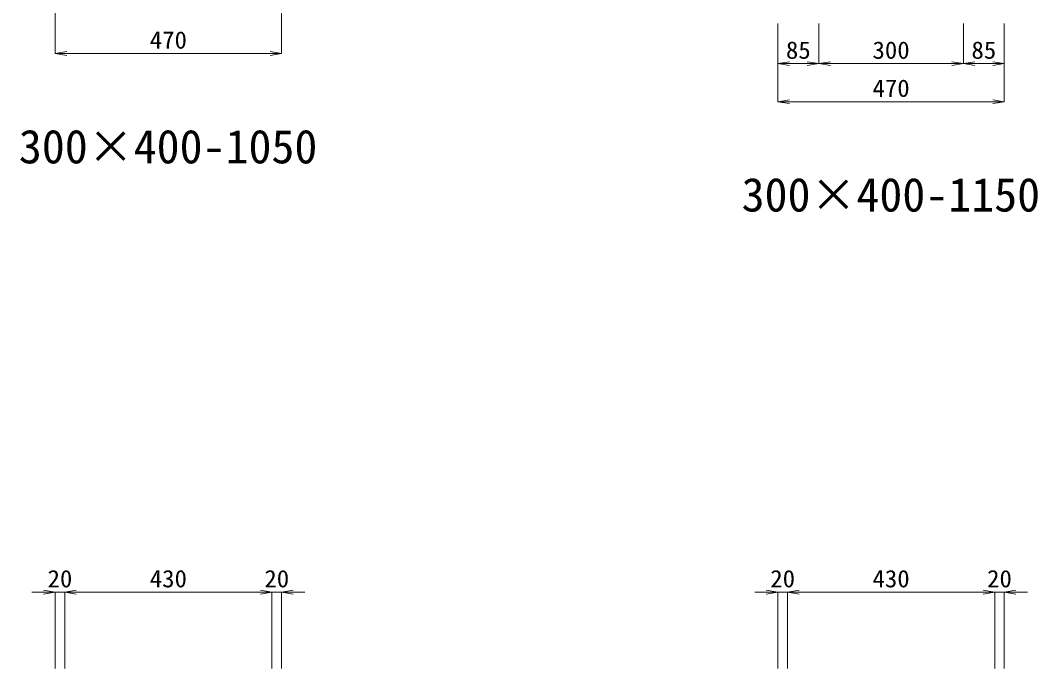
# Model space of a CAD drawing. Units: millimetres at full size; some dimension numbers follow another scale. Extents: x -734 to 58102, y 49499 to 87169.
# Drawn here: x 10002 to 12114, y 60997 to 62343 of the extents above; entities that cross this region are included whole.
import ezdxf
from ezdxf.enums import TextEntityAlignment as Align

# ---------------------------------------------------------------- set-up
doc = ezdxf.new("R2010")
doc.units = ezdxf.units.MM
doc.header["$LTSCALE"] = 50
doc.layers.add('0_2', color=7, linetype='Continuous')
doc.layers.add('寸法線', color=7, linetype='Continuous', lineweight=13)
doc.styles.add('ＭＳ 明朝', font='')
doc.styles.get('ＭＳ 明朝').set_extended_font_data('MS Mincho')

# ---------------------------------------------------------------- blocks, each defined once
blk = doc.blocks.new('open_arrow')
at = {"color": 0, "linetype": 'Continuous', "lineweight": -2}
blk.add_lwpolyline([(7.5, 1.25), (0, 0), (7.5, -1.25)], dxfattribs=at)

msp = doc.modelspace()

# ---------------------------------------------------------------- linework, layer by layer
at = {"layer": '寸法線'}
for p, q in [((10074.5, 62436.36), (10074.5, 62273.79)), ((10544.5, 62436.36), (10544.5, 62273.79)), ((11574.5, 62336.36), (11574.5, 62173.79)), ((11574.5, 62336.36), (11574.5, 62252.84)), ((11659.5, 62336.36), (11659.5, 62252.84)), ((11659.5, 62336.36), (11659.5, 62252.84)), ((11959.5, 62336.36), (11959.5, 62252.84)), ((11959.5, 62336.36), (11959.5, 62252.84)), ((12044.5, 62336.36), (12044.5, 62173.79)), ((12044.5, 62336.36), (12044.5, 62252.84)), ((10074.5, 62273.79), (10544.5, 62273.79)), ((11574.5, 62252.84), (11659.5, 62252.84)), ((11659.5, 62252.84), (11959.5, 62252.84)), ((11959.5, 62252.84), (12044.5, 62252.84)), ((11574.5, 62173.79), (12044.5, 62173.79)), ((10142.5, 61155.86), (10026.5, 61155.86)), ((10074.5, 60997.14), (10074.5, 61155.86)), ((10094.5, 61155.86), (10524.5, 61155.86)), ((10094.5, 60997.14), (10094.5, 61155.86)), ((10094.5, 60997.14), (10094.5, 61155.86)), ((10476.5, 61155.86), (10592.5, 61155.86)), ((10524.5, 60997.14), (10524.5, 61155.86)), ((10524.5, 60997.14), (10524.5, 61155.86)), ((10544.5, 60997.14), (10544.5, 61155.86)), ((11642.5, 61155.86), (11526.5, 61155.86)), ((11574.5, 60997.14), (11574.5, 61155.86)), ((11594.5, 61155.86), (12024.5, 61155.86)), ((11594.5, 60997.14), (11594.5, 61155.86)), ((11594.5, 60997.14), (11594.5, 61155.86)), ((11976.5, 61155.86), (12092.5, 61155.86)), ((12024.5, 60997.14), (12024.5, 61155.86)), ((12024.5, 60997.14), (12024.5, 61155.86)), ((12044.5, 60997.14), (12044.5, 61155.86))]:
    msp.add_line(p, q, dxfattribs=at)

# ---------------------------------------------------------------- block references
at = {"layer": '寸法線', "xscale": 3.2, "yscale": 3.2}
for p in [(10074.5, 62273.79), (11574.5, 62252.84), (11659.5, 62252.84), (11959.5, 62252.84), (11574.5, 62173.79), (10094.5, 61155.86), (10094.5, 61155.86), (10544.5, 61155.86), (11594.5, 61155.86), (11594.5, 61155.86), (12044.5, 61155.86)]:
    msp.add_blockref('open_arrow', p, dxfattribs=at)
at = {"layer": '寸法線', "xscale": 3.2, "yscale": 3.2, "rotation": 180}
for p in [(10544.5, 62273.79), (11659.5, 62252.84), (11959.5, 62252.84), (12044.5, 62252.84), (12044.5, 62173.79), (10074.5, 61155.86), (10524.5, 61155.86), (10524.5, 61155.86), (11574.5, 61155.86), (12024.5, 61155.86), (12024.5, 61155.86)]:
    msp.add_blockref('open_arrow', p, dxfattribs=at)

# ---------------------------------------------------------------- texts
at = {"layer": '0_2', "style": 'ＭＳ 明朝'}
for s, p in [('300×400-1050', (10309.02, 62080.78)), ('300×400-1150', (11809.02, 61980.78))]:
    msp.add_text(s, height=70.05, dxfattribs=at).set_placement(p, align=Align.MIDDLE_CENTER)
at = {"layer": '寸法線', "style": 'ＭＳ 明朝', "width": 1.05}
for s, p in [('470', (10309.5, 62301.81)), ('85', (11617, 62280.86)), ('300', (11809.5, 62280.86)), ('85', (12002, 62280.86)), ('470', (11809.5, 62201.81)), ('20', (10084.5, 61183.88)), ('430', (10309.5, 61183.88)), ('20', (10534.5, 61183.88)), ('20', (11584.5, 61183.88)), ('430', (11809.5, 61183.88)), ('20', (12034.5, 61183.88))]:
    msp.add_text(s, height=36.03, dxfattribs=at).set_placement(p, align=Align.MIDDLE_CENTER)

doc.saveas('drawing.dxf')
